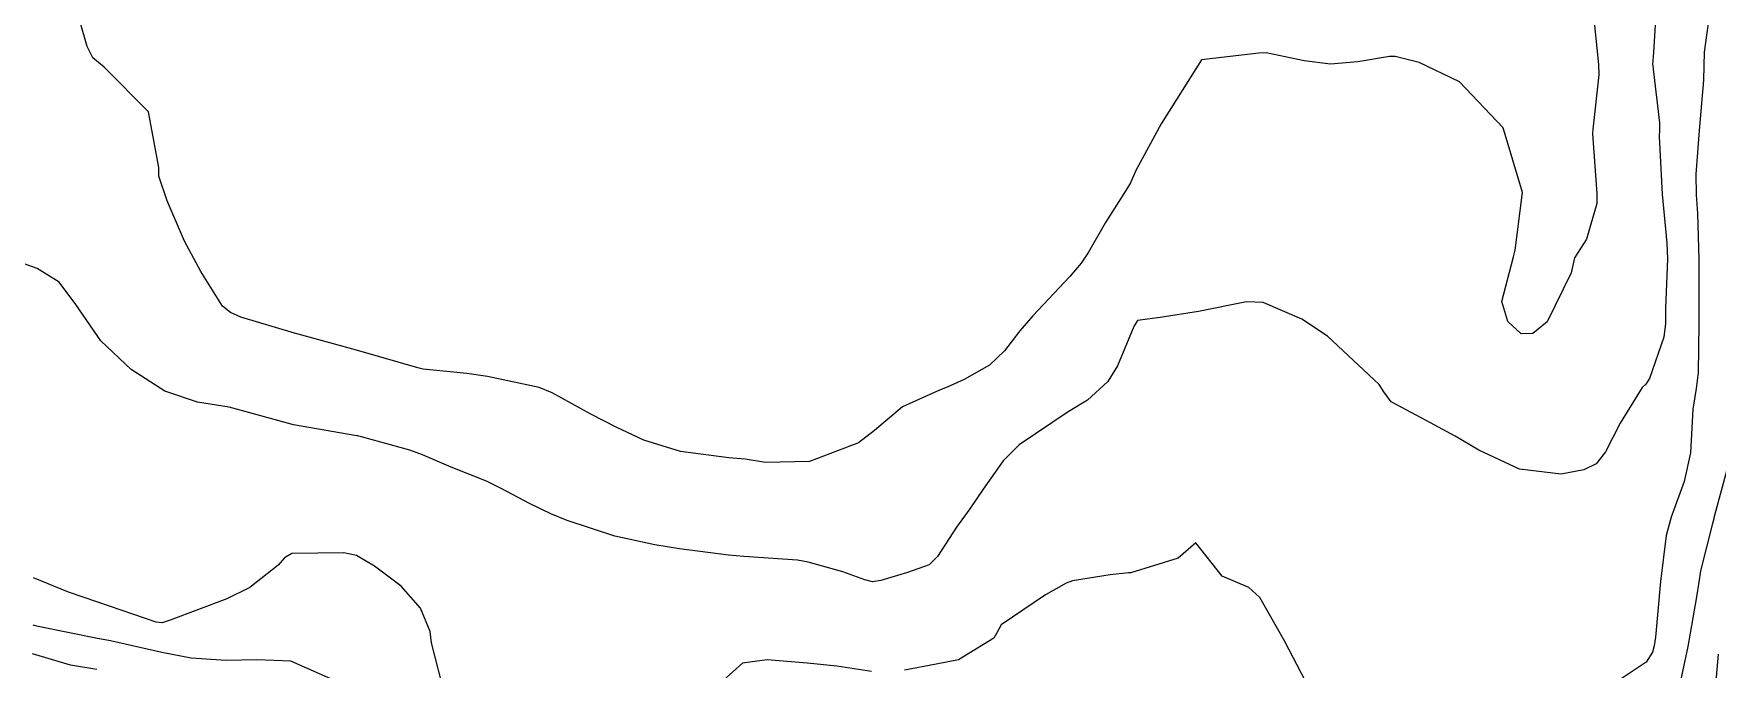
# Model space of a CAD drawing. Header units: metres. Extents: x 298520 to 308411, y 7433745 to 7450750.
# Drawn here: x 304353 to 304405.2, y 7439911.5 to 7439931.2 of the extents above; entities that cross this region are included whole.
import ezdxf

# ---------------------------------------------------------------- set-up
doc = ezdxf.new("R2010")
doc.units = ezdxf.units.M
doc.header["$LTSCALE"] = 10
doc.layers.add('Curvas de Nivel 1m', color=11, linetype='Continuous')
doc.layers.add('Curvas de Nivel 5m', color=15, linetype='Continuous')

msp = doc.modelspace()

# ---------------------------------------------------------------- linework, layer by layer
at = {"layer": 'Curvas de Nivel 1m', "flags": 128}
for points, elevation in [([(304403.337, 7439932.183), (304403.239, 7439930.647), (304403.214, 7439930.279), (304403.216, 7439930.26), (304403.232, 7439930.136), (304403.426, 7439928.468), (304403.423, 7439928.257), (304403.415, 7439928.052), (304403.506, 7439926.255), (304403.659, 7439924.744), (304403.68, 7439924.252), (304403.616, 7439922.721), (304403.61, 7439922.253), (304403.564, 7439921.826), (304403.117, 7439920.545), (304403.002, 7439920.374), (304402.886, 7439920.262), (304402.212, 7439919.159), (304401.756, 7439918.273), (304401.463, 7439917.903), (304401.087, 7439917.713), (304400.376, 7439917.581), (304399.087, 7439917.739), (304397.825, 7439918.323), (304397.097, 7439918.761), (304396.193, 7439919.248), (304395.108, 7439919.819), (304394.888, 7439920.131), (304394.74, 7439920.356), (304393.135, 7439921.858), (304392.344, 7439922.388), (304391.148, 7439922.901), (304390.627, 7439922.927), (304389.145, 7439922.62), (304387.951, 7439922.438), (304387.247, 7439922.342), (304387.139, 7439922.163), (304386.632, 7439920.943), (304386.335, 7439920.458), (304385.697, 7439919.874), (304385.103, 7439919.518), (304383.587, 7439918.493), (304383.088, 7439917.99), (304382.467, 7439917.118), (304382.052, 7439916.51), (304381.64, 7439915.939), (304381.051, 7439915.029), (304380.797, 7439914.772), (304380.118, 7439914.529), (304379.294, 7439914.284), (304379.04, 7439914.246), (304378.805, 7439914.308), (304378.119, 7439914.554), (304377.047, 7439914.856), (304376.712, 7439914.91), (304375.05, 7439915.029), (304374.574, 7439915.074), (304373.053, 7439915.271), (304372.293, 7439915.389), (304371.058, 7439915.656), (304369.578, 7439916.142), (304369.068, 7439916.353), (304368.405, 7439916.67), (304367.535, 7439917.14), (304367.08, 7439917.361), (304365.983, 7439917.802), (304365.088, 7439918.185), (304364.698, 7439918.325), (304363.199, 7439918.738), (304363.115, 7439918.762), (304363.093, 7439918.765), (304363.059, 7439918.774), (304361.096, 7439919.109), (304360.613, 7439919.249), (304359.102, 7439919.661), (304358.12, 7439919.812), (304357.106, 7439920.15), (304356.064, 7439920.82), (304355.126, 7439921.709), (304354.347, 7439922.842), (304353.829, 7439923.529), (304353.154, 7439923.957), (304352.487, 7439924.19)], 757), ([(304401.345, 7439932.196), (304401.54, 7439930.277), (304401.546, 7439929.96), (304401.364, 7439928.278), (304401.354, 7439928.135), (304401.487, 7439926.277), (304401.49, 7439925.967), (304401.169, 7439924.869), (304400.792, 7439924.286), (304400.694, 7439923.823), (304399.947, 7439922.298), (304399.497, 7439921.945), (304399.137, 7439921.927), (304398.724, 7439922.314), (304398.537, 7439922.928), (304398.904, 7439924.313), (304398.958, 7439924.52), (304399.183, 7439926.31), (304398.582, 7439928.316), (304397.227, 7439929.746), (304395.976, 7439930.343), (304395.236, 7439930.526), (304395.058, 7439930.531), (304394.081, 7439930.367), (304393.232, 7439930.292), (304392.414, 7439930.388), (304391.237, 7439930.646), (304391.01, 7439930.629), (304389.233, 7439930.42), (304387.984, 7439928.438), (304387.198, 7439926.996), (304387.031, 7439926.615), (304386.941, 7439926.453), (304386.258, 7439925.378), (304385.735, 7439924.464), (304385.501, 7439924.125), (304385.155, 7439923.707), (304384.009, 7439922.487), (304383.608, 7439922.021), (304383.127, 7439921.408), (304382.661, 7439920.964), (304381.876, 7439920.512), (304381.352, 7439920.277), (304381.11, 7439920.185), (304379.972, 7439919.663), (304379.097, 7439918.938), (304378.606, 7439918.547), (304377.087, 7439917.974), (304375.724, 7439917.946), (304375.087, 7439918.041), (304374.581, 7439918.091), (304373.09, 7439918.284), (304371.951, 7439918.631), (304371.097, 7439919.037), (304370.305, 7439919.444), (304369.107, 7439920.102), (304368.707, 7439920.264), (304367.112, 7439920.609), (304366.464, 7439920.696), (304365.115, 7439920.839), (304364.953, 7439920.875), (304363.123, 7439921.407), (304362.22, 7439921.656), (304361.131, 7439921.949), (304359.463, 7439922.451), (304359.14, 7439922.587), (304358.898, 7439922.784), (304358.219, 7439923.859), (304357.716, 7439924.802), (304357.182, 7439926.057), (304356.926, 7439926.813), (304356.918, 7439927.091), (304356.602, 7439928.816), (304355.227, 7439930.197), (304354.881, 7439930.485), (304354.699, 7439930.835), (304354.487, 7439931.594)], 758), ([(304405.026, 7439932.234), (304404.815, 7439930.66), (304404.799, 7439930.237), (304404.79, 7439929.798), (304404.652, 7439928.238), (304404.548, 7439926.884), (304404.56, 7439926.239), (304404.602, 7439925.664), (304404.649, 7439924.238), (304404.646, 7439923.726), (304404.65, 7439922.237), (304404.628, 7439920.73), (304404.559, 7439920.238), (304404.459, 7439919.593), (304404.392, 7439918.241), (304404.194, 7439917.354), (304403.789, 7439916.249), (304403.634, 7439915.681), (304403.463, 7439914.254), (304403.298, 7439912.528), (304403.263, 7439912.256), (304403.212, 7439912.065), (304403.015, 7439911.757), (304402.118, 7439911.157)], 756), ([(304365.797, 7439910.702), (304365.374, 7439912.35), (304365.332, 7439912.707), (304365.03, 7439913.428), (304364.432, 7439914.114), (304363.608, 7439914.732), (304363.048, 7439915.058), (304362.65, 7439915.143), (304361.048, 7439915.121), (304360.819, 7439914.99), (304360.621, 7439914.764), (304359.742, 7439914.067), (304359.032, 7439913.714), (304357.276, 7439913.057), (304357.025, 7439912.974), (304356.842, 7439912.994), (304355.031, 7439913.608), (304354.118, 7439913.928), (304353.038, 7439914.363)], 756), ([(304392.711, 7439910.669), (304391.818, 7439912.392), (304391.037, 7439913.76), (304390.699, 7439914.065), (304389.874, 7439914.418), (304389.058, 7439915.457), (304388.509, 7439914.978), (304387.044, 7439914.518), (304386.976, 7439914.518), (304386.404, 7439914.456), (304385.237, 7439914.272), (304385.04, 7439914.201), (304384.4, 7439913.843), (304383.027, 7439912.908), (304382.885, 7439912.641), (304382.803, 7439912.502), (304381.703, 7439911.823), (304381.01, 7439911.688), (304380.03, 7439911.507)], 756), ([(304355.003, 7439911.522), (304354.185, 7439911.662), (304353.01, 7439912.007)], 754), ([(304405.247, 7439912), (304405.087, 7439910.229), (304405.082, 7439910.139), (304404.973, 7439908.23), (304405.282, 7439906.227)], 754), ([(304379.007, 7439911.463), (304377.934, 7439911.631), (304377.01, 7439911.723), (304375.769, 7439911.825), (304375.01, 7439911.724), (304374.412, 7439911.188)], 756)]:
    msp.add_lwpolyline(points, dxfattribs=dict(at, elevation=elevation))
at = {"layer": 'Curvas de Nivel 5m', "elevation": 755, "flags": 128}
for points in [[(304405.531, 7439917.783), (304405.111, 7439916.23), (304405.106, 7439916.196), (304405.07, 7439916.049), (304404.7, 7439914.584), (304404.642, 7439914.236), (304404.578, 7439913.776), (304404.302, 7439912.241), (304404.076, 7439911.175)], [(304362.701, 7439911.04), (304361.008, 7439911.783), (304359.955, 7439911.824), (304359.008, 7439911.808), (304357.926, 7439911.88), (304357.012, 7439912.052), (304355.429, 7439912.414), (304355.018, 7439912.487), (304353.186, 7439912.858), (304353.055, 7439912.891), (304353.023, 7439912.903)]]:
    msp.add_lwpolyline(points, dxfattribs=at)

doc.saveas('drawing.dxf')
